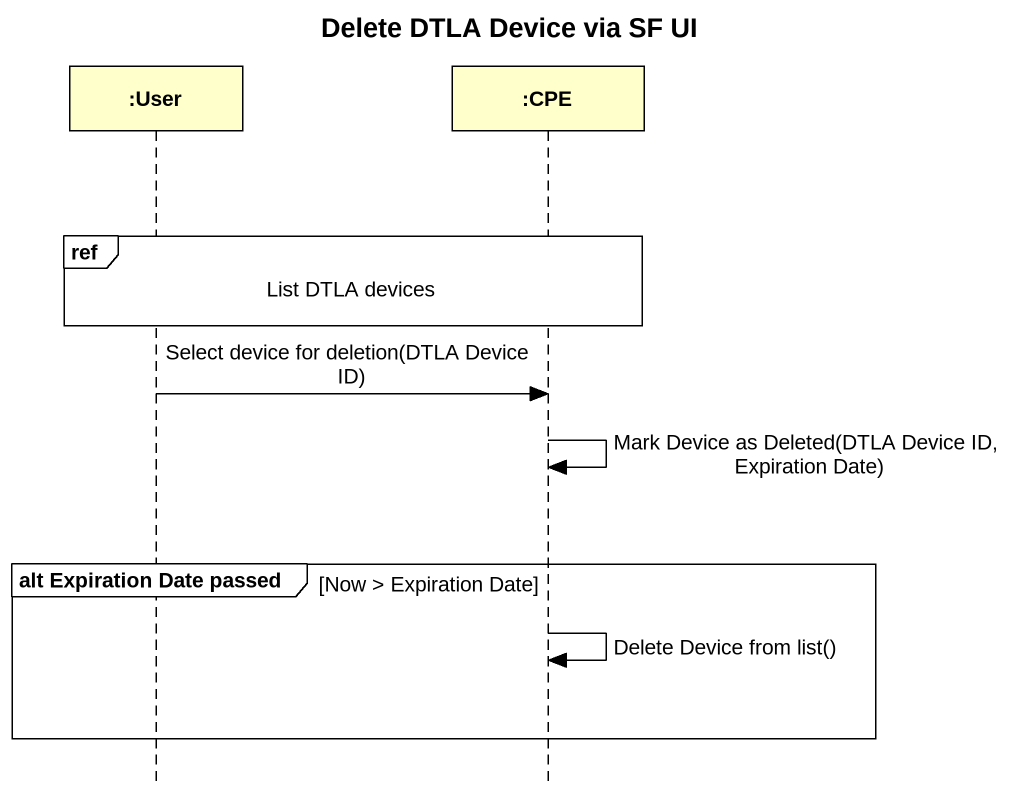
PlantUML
@startuml
title Delete DTLA Device via SF UI
hide footbox
participant ":User" as User
participant ":CPE" as CPE

ref over User, CPE : List DTLA devices
User -> CPE : Select device for deletion(DTLA Device ID)
CPE -> CPE : Mark Device as Deleted(DTLA Device ID, Expiration Date)
group alt Expiration Date passed [Now > Expiration Date]
  CPE -> CPE : Delete Device from list()
end
@enduml
